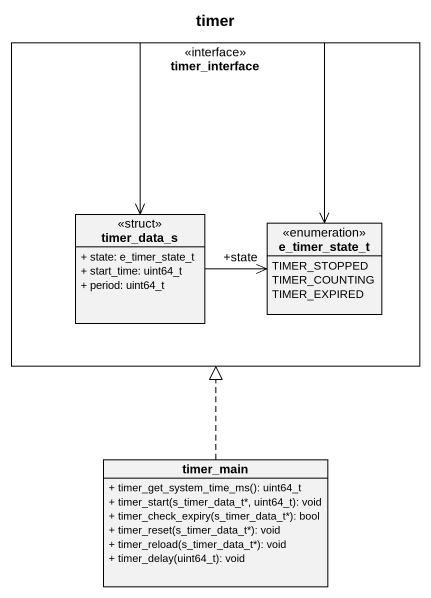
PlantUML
@startuml
title timer
hide circle
hide empty members
skinparam classAttributeIconSize 0
rectangle timer_interface <<interface>> {
  class timer_data_s <<struct>> {
    + state: e_timer_state_t
    + start_time: uint64_t
    + period: uint64_t
  }
  enum e_timer_state_t {
    TIMER_STOPPED
    TIMER_COUNTING
    TIMER_EXPIRED
  }
}
class timer_main {
  + timer_get_system_time_ms(): uint64_t
  + timer_start(s_timer_data_t*, uint64_t): void
  + timer_check_expiry(s_timer_data_t*): bool
  + timer_reset(s_timer_data_t*): void
  + timer_reload(s_timer_data_t*): void
  + timer_delay(uint64_t): void
}
timer_interface --> timer_data_s
timer_interface -right-> e_timer_state_t
timer_data_s -right-> "+state" e_timer_state_t
timer_main .up.|> timer_interface
@enduml
